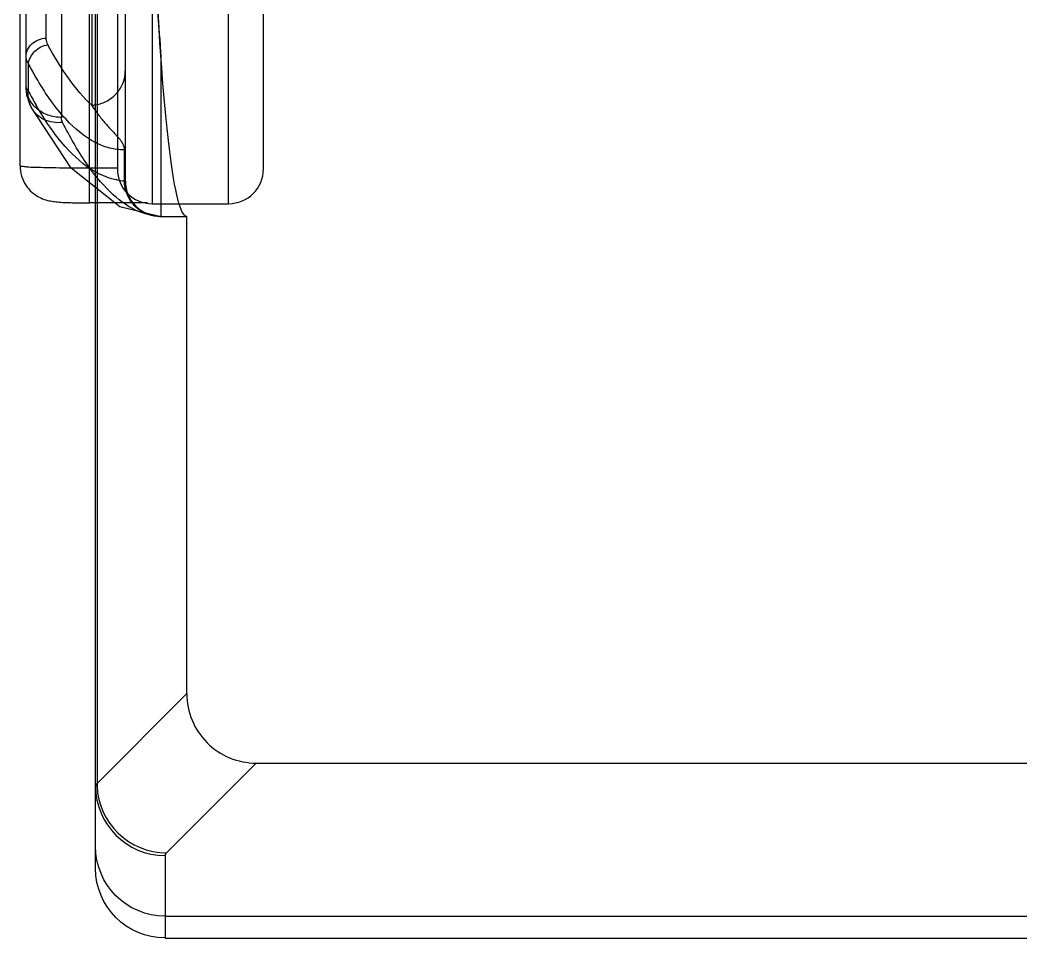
# Model space of a CAD drawing. Header units: millimetres. Extents: x 27300 to 28436, y -21252 to -20448.
# Drawn here: x 27569.71 to 27584.11, y -20652.45 to -20639.24 of the extents above; entities that cross this region are included whole.
import ezdxf

# ---------------------------------------------------------------- set-up
doc = ezdxf.new("R2010")
doc.units = ezdxf.units.MM
doc.header["$LTSCALE"] = 8
for name, color, linetype in [('Cav-cor', 30, 'Continuous'), ('PRODUCT', 1, 'Continuous'), ('WT', 4, 'Continuous')]:
    doc.layers.add(name, color=color, linetype=linetype)

# ---------------------------------------------------------------- blocks, each defined once
blk = doc.blocks.new('20160901.200809')
at = {"layer": 'Cav-cor', "color": 241}
for p, q in [((-15.308, 102.135), (-15.308, 142.309)), ((-15.287, 142.364), (-15.287, 103.356)), ((-15.798, 134.364), (-15.798, 112.934)), ((-16.308, 113.384), (-16.308, 133.913)), ((-14.88, 115.571), (-14.88, 112.021)), ((-16.018, 114.076), (-16.018, 115.199)), ((-15.363, 115.164), (-15.363, 113.111)), ((-14.37, 113.83), (-14.37, 111.511)), ((-16.273, 113.315), (-16.273, 113.71)), ((-16.233, 113.08), (-16.234, 113.081)), ((-14.897, 112.468), (-14.897, 112.023)), ((-14.897, 112.468), (-14.88, 112.468)), ((-14.388, 111.511), (-14.37, 111.511)), ((-14.37, 111.511), (-13.996, 111.511)), ((-13.996, 104.648), (-13.996, 111.511)), ((-13.996, 104.648), (-15.287, 103.356)), ((-12.997, 103.649), (-14.289, 102.357)), ((-12.997, 103.649), (-0.396, 103.649)), ((-14.308, 102.319), (-14.308, 101.133)), ((-14.308, 101.448), (-0.396, 101.448)), ((-14.308, 101.133), (-0.396, 101.133))]:
    blk.add_line(p, q, dxfattribs=at)
for points in [[(-16.233, 113.08), (-16.295, 113.255), (-16.308, 113.385)], [(-14.388, 111.511), (-14.958, 111.65), (-15.657, 112.205), (-16.234, 113.081)]]:
    blk.add_lwpolyline(points, dxfattribs=at)
for centre, radius, start, end in [((42.435, 117.888), 56.95, 183.2869, 183.9411), ((32.871, 117.236), 47.364, 183.9491, 184.1229), ((-11.476, 115.801), 5.403, 207.3915, 209.882), ((-15.39, 113.634), 0.524, 272.9122, 279.1332), ((-13.22, 114.49), 2.549, 212.7486, 214.9793), ((-14.843, 112.875), 0.854, 259.6522, 266.3556), ((-14.371, 112.019), 0.508, 179.9977, 270.0907), ((-14.369, 112.056), 0.545, 254.7369, 268.0313), ((-12.998, 104.647), 0.998, 179.9712, 270.0288), ((-14.31, 103.318), 0.998, 180.0089, 270.006), ((-14.286, 103.359), 1.002, 180.1888, 182.1908), ((-14.3, 103.359), 0.987, 180.1586, 182.1543), ((-14.285, 103.36), 1.002, 182.1908, 269.8089)]:
    blk.add_arc(centre, radius, start, end, dxfattribs=at)
at = {"layer": 'Cav-cor', "color": 241, "extrusion": (0, 0, -1)}
for centre, major_axis, ratio, start_param, end_param in [((-13.996, 123.649), (0, 12.138), 0.052408, 3.141593, 3.946509), ((-14.308, 102.449), (0, 1.001), 0.99863, 3.141593, 4.712389), ((-14.308, 102.135), (0, -1.001), 0.99863, 0, 1.570796)]:
    blk.add_ellipse(centre, major_axis=major_axis, ratio=ratio, start_param=start_param, end_param=end_param, dxfattribs=at)
at = {"layer": 'Cav-cor', "color": 241}
for points, knots in [([(-16.308, 113.809), (-16.308, 113.842), (-16.292, 113.912), (-16.205, 114.029), (-16.092, 114.072), (-16.018, 114.076)], [0, 0, 0, 0, 0.23664, 0.482311, 1, 1, 1, 1]), ([(-15.994, 113.98), (-15.998, 113.987), (-16.012, 114.017), (-16.018, 114.051), (-16.018, 114.076)], [0, 0, 0, 0, 0.256093, 1, 1, 1, 1]), ([(-16.273, 113.71), (-16.271, 113.726), (-16.256, 113.791), (-16.218, 113.851), (-16.181, 113.886)], [0, 0, 0, 0, 0.242399, 1, 1, 1, 1]), ([(-15.363, 113.111), (-15.483, 113.222), (-15.716, 113.499), (-15.901, 113.807), (-15.994, 113.98)], [0, 0, 0, 0, 0.454616, 1, 1, 1, 1]), ([(-16.273, 113.71), (-16.279, 113.717), (-16.298, 113.747), (-16.308, 113.783), (-16.308, 113.809)], [0, 0, 0, 0, 0.266818, 1, 1, 1, 1]), ([(-16.14, 113.47), (-16.152, 113.489), (-16.198, 113.568), (-16.241, 113.648), (-16.273, 113.71)], [0, 0, 0, 0, 0.243176, 1, 1, 1, 1]), ([(-15.307, 113.117), (-15.248, 113.127), (-15.134, 113.165), (-14.994, 113.277), (-14.901, 113.429), (-14.88, 113.545), (-14.88, 113.603)], [0, 0, 0, 0, 0.254186, 0.505394, 0.753735, 1, 1, 1, 1]), ([(-15.308, 112.572), (-15.469, 112.654), (-15.789, 112.929), (-16.023, 113.27), (-16.14, 113.47)], [0, 0, 0, 0, 0.437749, 1, 1, 1, 1]), ([(-15.798, 112.934), (-15.864, 112.934), (-15.995, 112.957), (-16.164, 113.055), (-16.28, 113.204), (-16.308, 113.326), (-16.308, 113.384)], [0, 0, 0, 0, 0.264229, 0.520307, 0.764509, 1, 1, 1, 1]), ([(-16.273, 113.315), (-16.279, 113.321), (-16.296, 113.34), (-16.308, 113.366), (-16.308, 113.384)], [0, 0, 0, 0, 0.288779, 1, 1, 1, 1]), ([(-16.234, 113.081), (-16.261, 113.134), (-16.281, 113.215), (-16.276, 113.295), (-16.273, 113.315)], [0, 0, 0, 0, 0.744275, 1, 1, 1, 1]), ([(-15.781, 112.862), (-15.871, 112.852), (-16.055, 112.876), (-16.194, 113.005), (-16.233, 113.08)], [0, 0, 0, 0, 0.518931, 1, 1, 1, 1]), ([(-15.308, 112.15), (-15.473, 112.243), (-15.8, 112.539), (-16.04, 112.899), (-16.161, 113.109)], [0, 0, 0, 0, 0.438597, 1, 1, 1, 1]), ([(-15.308, 113.029), (-15.275, 112.982), (-15.208, 112.894), (-15.102, 112.773), (-15.01, 112.68), (-14.948, 112.608), (-14.909, 112.545), (-14.897, 112.498), (-14.897, 112.468)], [0, 0, 0, 0, 0.244779, 0.46974, 0.685843, 0.802081, 0.872725, 1, 1, 1, 1]), ([(-15.781, 112.862), (-15.783, 112.868), (-15.793, 112.891), (-15.798, 112.916), (-15.798, 112.934)], [0, 0, 0, 0, 0.257975, 1, 1, 1, 1]), ([(-14.37, 111.511), (-14.495, 111.514), (-14.768, 111.589), (-15.134, 111.871), (-15.481, 112.307), (-15.681, 112.662), (-15.781, 112.862)], [0, 0, 0, 0, 0.184666, 0.401999, 0.670928, 1, 1, 1, 1]), ([(-14.897, 112.468), (-14.967, 112.468), (-15.109, 112.486), (-15.243, 112.538), (-15.308, 112.572)], [0, 0, 0, 0, 0.485903, 1, 1, 1, 1]), ([(-14.997, 112.035), (-15.023, 112.04), (-15.131, 112.065), (-15.235, 112.109), (-15.308, 112.15)], [0, 0, 0, 0, 0.240574, 1, 1, 1, 1]), ([(-14.897, 112.023), (-14.893, 112.022), (-14.887, 112.023), (-14.882, 112.021), (-14.88, 112.022), (-14.88, 112.021)], [0, 0, 0, 0, 0.745714, 0.934036, 1, 1, 1, 1]), ([(-14.897, 112.023), (-14.897, 111.913), (-14.818, 111.687), (-14.619, 111.559), (-14.513, 111.53)], [0, 0, 0, 0, 0.499334, 1, 1, 1, 1]), ([(-15.287, 103.356), (-15.291, 103.353), (-15.301, 103.343), (-15.308, 103.328), (-15.308, 103.318)], [0, 0, 0, 0, 0.297569, 1, 1, 1, 1]), ([(-14.289, 102.357), (-14.292, 102.354), (-14.301, 102.344), (-14.308, 102.329), (-14.308, 102.319)], [0, 0, 0, 0, 0.292979, 1, 1, 1, 1])]:
    blk.add_open_spline(points, degree=3, knots=knots, dxfattribs=at)
blk.add_open_spline([(-16.181, 113.886), (-16.131, 113.935), (-16.063, 113.969), (-15.994, 113.98)], degree=3, dxfattribs=at)
blk = doc.blocks.new('20160901.200901')
at = {"layer": 'PRODUCT'}
for p, q in [((-13.7, 22.825), (-13.7, -0.975)), ((-12.6, -0.975), (-12.6, 22.825)), ((-14.2, 22.325), (-14.2, -0.474)), ((-12.1, -0.475), (-12.1, 22.325)), ((-15.6, -0.431), (-15.6, 22.281)), ((-14.6, -0.964), (-14.6, 3.046)), ((-14.2, -0.464), (-14.6, -0.464)), ((-13.769, -0.964), (-14.6, -0.964)), ((-13.7, -0.975), (-12.6, -0.975))]:
    blk.add_line(p, q, dxfattribs=at)
for centre, start, end in [((-13.7, -0.475), 180, 270), ((-12.6, -0.475), 270, 0)]:
    blk.add_arc(centre, 0.5, start, end, dxfattribs=at)
for points, start_tangent, end_tangent in [([(-15.6, -0.431), (-15.578, -0.577), (-15.516, -0.709), (-15.428, -0.811), (-15.326, -0.88), (-15.227, -0.921), (-15.14, -0.94), (-15.059, -0.95), (-14.963, -0.957), (-14.845, -0.961), (-14.704, -0.964), (-14.6, -0.964)], (0.00019, -1), (1, 0.000043)), ([(-14.6, -0.464), (-14.823, -0.464), (-15.034, -0.462), (-15.224, -0.459), (-15.382, -0.454), (-15.501, -0.448), (-15.575, -0.44), (-15.6, -0.431)], (-1, 0.000002), (-0.002155, 0.999998))]:
    blk.add_spline(points, degree=3, dxfattribs=dict(at, start_tangent=start_tangent, end_tangent=end_tangent))

msp = doc.modelspace()

# ---------------------------------------------------------------- block references
at = {"layer": 'PRODUCT'}
msp.add_blockref('20160901.200901', (27585.314, -20640.911), dxfattribs=at)
at = {"layer": 'WT'}
msp.add_blockref('20160901.200809', (27586.108, -20753.58), dxfattribs=at)

doc.saveas('drawing.dxf')
